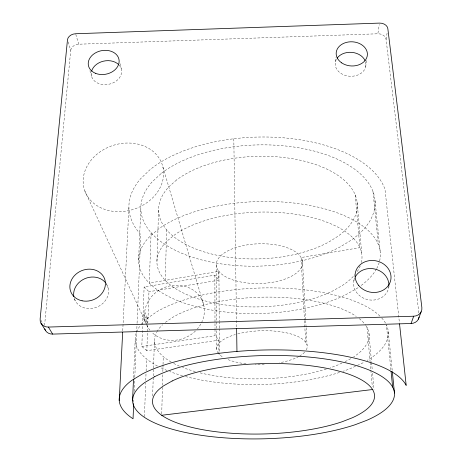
<?xml version="1.0" encoding="UTF-8"?>
<svg xmlns="http://www.w3.org/2000/svg" width="462" height="462" viewBox="0 0 462 462"><rect width="100%" height="100%" fill="white"/><g stroke="black" fill="none" stroke-linecap="round" stroke-linejoin="round"><path stroke-width="0.35" stroke-dasharray="2.31 1.73" d="M161.723 413.842L162.468 385.909M162.485 385.192L162.774 374.451M162.849 371.587L163.022 365.142M163.04 364.426L163.253 356.548M165.286 280.365L166.632 229.822M152.645 396.049L153.517 368.751M153.54 368.029L154.429 340.015M156.953 261.088L158.616 208.899M144.456 416.666L145.663 383.165M145.767 380.313L145.998 373.897M146.102 371.044L146.535 358.922M215.009 329.239L215.021 335.73L219.277 340.165L146.835 350.67L147.499 332.184M147.528 331.473L148.96 291.713L144.121 286.966L214.876 275.144L218.988 280.151L148.96 291.713M151.086 232.704L149.272 283.056L218.942 271.344L219.184 320.876M146.079 323.4A30.307 27.166 -20.9 0 1 144.56 315.783L144.71 311.862A30.307 27.166 -20.9 0 1 186.18 286.671A30.307 27.166 -20.9 0 1 197.384 328.921M146.835 350.67L141.805 346.465L144.121 286.966M133.558 377.72L135.193 339.558M138.583 260.47L140.823 208.183M133.737 402.229L133.922 397.909M134.194 391.435L134.771 377.766M134.8 377.05L137.047 323.816M137.075 323.094L140.812 234.609A129.1 66.869 -1.7 0 1 140.685 178.621L150.3 169.444A129.1 66.869 -1.7 0 1 284.055 137.861A129.1 66.869 -1.7 0 1 384.996 189.368L399.457 323.163M122.742 330.752L128.915 207.704M335.493 61.596L335.886 57.432M44.589 325.415L70.732 50.254L68.081 41.805M365.685 66.782L366.568 60.551M418.867 312.855L386.07 39.299A7.588 5.792 4.5 0 0 377.858 33.784L379.267 24.526M386.07 39.299L387.364 31.497M353.857 280.821L354.342 278.188M388.704 287.549L389.056 286.249M165.344 322.349L173.579 316.817A107.363 40.8 -1.6 0 1 356.283 316.418M341.961 363.08L338.12 364.859A107.363 40.8 -1.6 0 1 330.295 367.775M345.074 361.631L347.464 360.522A107.363 40.8 -1.6 0 0 351.305 358.362M355.515 366.251L350.56 368.491A126.617 48.239 -1.6 0 1 342.856 371.338M357.374 365.413L361.625 363.49A126.617 48.239 -1.6 0 0 364.143 362.156M141.805 346.465L215.021 335.73M70.732 50.254A7.554 5.723 -12.1 0 1 78.719 44.208L377.858 33.784M142.897 318.48L147.834 322.944L144.56 315.783M143.047 314.576L147.973 319.08L144.71 311.862M218.503 270.865L220.819 273.388A43.197 19.86 -1.7 0 0 274.22 281.97A43.197 19.86 -1.7 0 0 301.461 258.05L299.572 255.347A43.197 19.86 -1.7 0 0 244.623 245.322A43.197 19.86 -1.7 0 0 218.503 270.865L218.566 279.672M40.864 320.172L43.058 323.747M74.134 298.539L75.387 301.045M84.817 190.87L147.725 326.929M106.133 283.056L108.166 288.08M75.791 34.402L78.719 44.208M162.901 167.03A40.875 33.559 -17.9 0 1 110.175 210.839A40.875 33.559 -17.9 0 1 97.066 154.141A40.875 33.559 -17.9 0 1 162.901 167.03L203.725 305.047M89.928 70.75L91.522 76.172M119.97 63.49L121.298 68.959M374.988 200.317L380.278 252.627M388.288 331.785L392.255 370.974M373.007 191.586L378.332 244.554M390.927 369.895L386.399 324.826A126.617 48.239 -1.6 0 1 367.157 360.429M357.132 202.24L361.838 254.447M368.953 333.431L371.512 361.862M371.575 362.572L372.28 370.391M372.539 373.232L374.012 389.582M355.197 194.889L359.91 247.649L301.103 257.536L304.464 320.004M367.047 327.575L370.097 361.752M370.16 362.462L370.795 369.583M370.859 370.293L372.32 386.665M302.471 260.845L305.688 319.877M305.728 320.593L306.081 327.073M306.121 327.795L307.063 345.068M304.498 320.72L305.659 342.261M233.812 138.773L236.619 328.378M219.19 321.587L219.219 328.02M219.225 328.73L219.346 354.366M218.844 339.737L218.884 353.956L221.31 356.087A45.351 16.869 -1.6 0 0 223.365 357.409M216.314 265.39L216.528 329.955M216.528 330.671L216.591 349.324M214.876 275.144L215.003 328.517M195.426 331A30.307 27.166 -20.9 0 1 151.68 332.149M149.925 330.174A30.307 27.166 -20.9 0 1 146.829 325.196M388.877 286.192A17.747 15.696 12.1 0 1 367.613 299.595A17.747 15.696 12.1 0 1 354.649 278.205M119.161 65.125A15.327 11.856 -11.2 0 1 110.32 83.905A15.327 11.856 -11.2 0 1 91.251 73.083M106.658 284.349A17.758 15.448 -21.9 0 1 97.442 306.895A17.758 15.448 -21.9 0 1 74.295 298.573M339.501 372.447A126.617 48.239 -1.6 0 1 185.193 376.455M182.478 375.71A126.617 48.239 -1.6 0 1 169.71 371.523M167.071 370.484A126.617 48.239 -1.6 0 1 159.991 367.325M157.542 366.077A126.617 48.239 -1.6 0 1 136.4 332.542M136.619 331.959A126.617 48.239 -1.6 0 1 140.338 325.479M141.129 324.474A126.617 48.239 -1.6 0 1 147.083 318.52L156.606 311.862A126.617 48.239 -1.6 0 1 276.53 287.942A126.617 48.239 -1.6 0 1 380.388 316.557M381.751 317.989A126.617 48.239 -1.6 0 1 385.822 323.677M376.715 268.48A120.934 55.989 -1.7 0 0 308.72 205.232A120.934 55.989 -1.7 0 0 159.205 228.517L150.092 236.163A120.934 55.989 -1.7 0 0 189.888 304.897A120.934 55.989 -1.7 0 0 344.843 295.206L355.365 289.414A120.934 55.989 -1.7 0 0 358.922 287.069M376.391 269.069A120.934 55.989 -1.7 0 1 359.494 286.671M361.324 262.583A102.564 47.378 -1.7 0 0 295.761 214.322A102.564 47.378 -1.7 0 0 175.341 234.315L167.469 240.667A102.564 47.378 -1.7 0 0 200.3 299.543A102.564 47.378 -1.7 0 0 332.854 290.898L341.741 285.88A102.564 47.378 -1.7 0 0 354.747 274.809M360.239 265.921A102.564 47.378 -1.7 0 1 356.491 272.58M365.5 61.793A15.379 11.977 3.4 0 1 348.891 76.155A15.379 11.977 3.4 0 1 336.775 58.674M306.335 349.878A45.351 16.869 -1.6 0 0 306.029 342.694L304.071 340.407A45.351 16.869 -1.6 0 0 236.758 334.159M304.631 352.211A45.351 16.869 -1.6 0 1 299.393 356.19M298.798 356.525A45.351 16.869 -1.6 0 1 279.55 362.722M264.224 364.397A45.351 16.869 -1.6 0 1 255.33 364.454M246.032 363.785A45.351 16.869 -1.6 0 1 227.044 359.222M218.405 353.401A45.351 16.869 -1.6 0 1 235.377 334.546M366.025 325.843A107.363 40.8 -1.6 0 1 353.69 356.866M326.241 369.086A107.363 40.8 -1.6 0 1 198.741 372.534M195.241 371.61A107.363 40.8 -1.6 0 1 182.588 367.44M179.452 366.152A107.363 40.8 -1.6 0 1 173.597 363.375M171.131 362.023A107.363 40.8 -1.6 0 1 156.606 332.305M156.936 331.71A107.363 40.8 -1.6 0 1 162.584 324.746M359.292 318.641A107.363 40.8 -1.6 0 1 365.638 325.265M160.915 173.724L152.073 181.947A117.175 60.597 -1.7 0 0 190.65 256.629A117.175 60.597 -1.7 0 0 341.031 246.425L351.207 240.153A117.175 60.597 -1.7 0 0 326.236 154.758A117.175 60.597 -1.7 0 0 160.915 173.724M176.501 180.018L168.867 186.856A99.394 51.294 -1.7 0 0 200.727 250.808A99.394 51.294 -1.7 0 0 329.348 241.707L337.936 236.273A99.394 51.294 -1.7 0 0 315.892 164.622A99.394 51.294 -1.7 0 0 176.501 180.018"/><path stroke-width="0.69" d="M132.571 400.762L133.495 379.158M133.68 403.667L133.044 418.774A144.41 45.94 -1.5 0 1 131.866 380.336L142.544 373.845A144.41 45.94 -1.5 0 1 293.74 350.306A144.41 45.94 -1.5 0 1 406.185 385.412L399.532 323.879M119.236 400.548L122.667 332.19M411.088 323.504L413.686 316.216A9.298 8.206 17.9 0 0 421.864 307.588L387.837 28.656A7.71 5.844 4.4 0 0 379.487 23.1L75.595 33.749A7.675 5.769 -12 0 0 67.469 39.853L40.136 318.976A9.304 8.039 -26.8 0 0 48.389 327.061L52.639 334.095L411.088 323.504A9.125 8.091 18.3 0 0 419.074 317.14M418.41 319.144L421.142 311.792M161.683 415.274L372.574 389.518M48.389 327.061L413.686 316.216M40.939 323.105L45.316 330.203M392.325 371.691L394.49 393.064M391.071 371.327L392.654 387.064M236.619 328.378L236.96 351.449M91.586 71.2A15.327 11.856 -11.2 0 1 103.321 61.203A15.327 11.856 -11.2 0 1 118.705 64.645M355.232 276.969A17.747 15.696 12.1 0 1 375.265 269.144A17.747 15.696 12.1 0 1 388.912 285.499M52.639 334.095A9.13 7.923 -27.2 0 1 44.785 328.921M73.816 296.604A17.758 15.448 -21.9 0 1 84.731 278.725A17.758 15.448 -21.9 0 1 105.503 282.692M337.15 58.131A15.379 11.977 3.4 0 1 351.842 52.368A15.379 11.977 3.4 0 1 365.038 60.58M154.579 376.732L144.739 382.542A131.023 41.603 -1.5 0 0 187.815 432.975A131.023 41.603 -1.5 0 0 354.955 424.786L366.435 420.455A131.023 41.603 -1.5 0 0 340.471 361.648A131.023 41.603 -1.5 0 0 154.579 376.732M172.21 380.959L163.692 385.782A111.082 35.176 -1.5 0 0 199.134 429.007A111.082 35.176 -1.5 0 0 342.169 421.719L351.865 417.96A111.082 35.176 -1.5 0 0 328.771 368.728A111.082 35.176 -1.5 0 0 172.21 380.959M358.506 285.245A18.082 15.922 11.8 0 0 389.495 283.703A18.082 15.922 11.8 0 0 371.136 260.487A18.082 15.922 11.8 0 0 358.506 285.245M95.328 73.239A15.581 11.96 -11.1 0 0 119.132 61.81A15.581 11.96 -11.1 0 0 96.616 52.281A15.581 11.96 -11.1 0 0 95.328 73.239M82.092 300.797A18.093 15.662 -21.6 0 0 105.053 280.359A18.093 15.662 -21.6 0 0 75.791 274.336A18.093 15.662 -21.6 0 0 82.092 300.797M341.684 62.872A15.627 12.087 3.3 0 0 367.151 56.399A15.627 12.087 3.3 0 0 346.523 42.371A15.627 12.087 3.3 0 0 341.684 62.872"/></g></svg>
